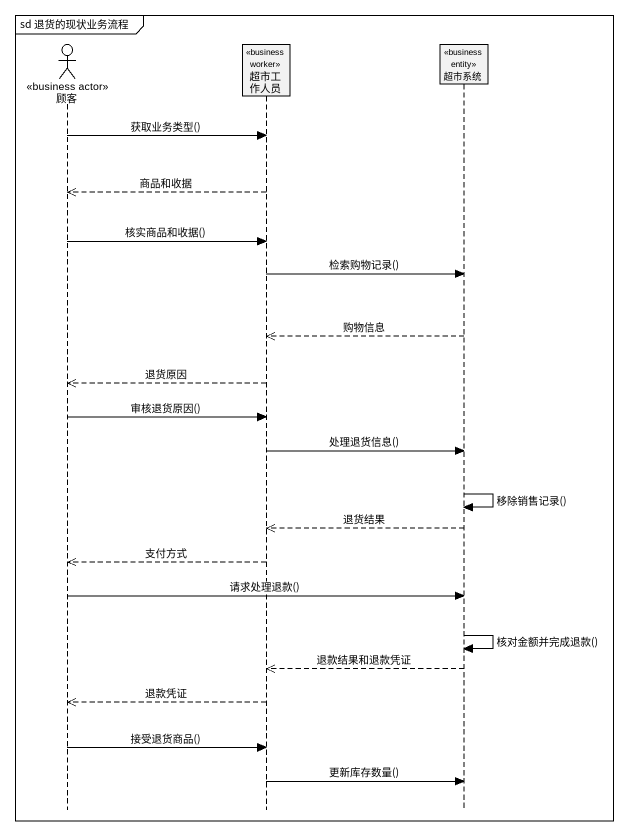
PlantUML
@startuml
mainframe sd 退货的现状业务流程
hide footbox
actor 顾客 <<business actor>>
participant 超市工作人员 <<business worker>>
participant 超市系统 <<business entity>>

顾客 -> 超市工作人员 : 获取业务类型()
超市工作人员 -->> 顾客 : 商品和收据
顾客 -> 超市工作人员 : 核实商品和收据()
超市工作人员 -> 超市系统 : 检索购物记录()
超市系统 -->> 超市工作人员 : 购物信息
超市工作人员 -->> 顾客 : 退货原因
顾客 -> 超市工作人员 : 审核退货原因()
超市工作人员 -> 超市系统 : 处理退货信息()
超市系统 -> 超市系统 : 移除销售记录()
超市系统 -->> 超市工作人员 : 退货结果
超市工作人员 -->> 顾客 : 支付方式
顾客 -> 超市系统 : 请求处理退款()
超市系统 -> 超市系统 : 核对金额并完成退款()
超市系统 -->> 超市工作人员 : 退款结果和退款凭证
超市工作人员 -->> 顾客 : 退款凭证
顾客 -> 超市工作人员 : 接受退货商品()
超市工作人员 -> 超市系统 : 更新库存数量()
@enduml
